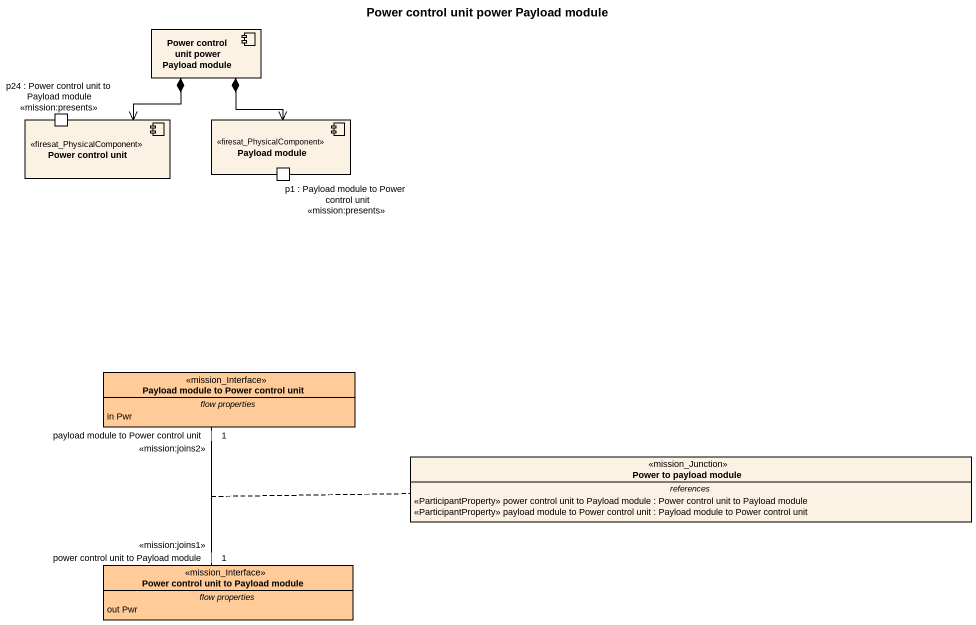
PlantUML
@startuml
title Power control unit power Payload module
allowmixing
hide circle
hide empty members
component "Power control unit power Payload module" as Power_control_unit_power
component "Power control unit" as Power_control_unit <<firesat_PhysicalComponent>> {
  port "p24 : Power control unit to Payload module <<mission:presents>>" as p24_Power_control_unit_to
}
component "Payload module" as Payload_module <<firesat_PhysicalComponent>> {
  port "p1 : Payload module to Power control unit <<mission:presents>>" as p1_Payload_module_to_Power
}
class "Payload module to Power control unit" as Payload_module_to_Power <<mission_Interface>> #FFCC99 {
  -- flow properties --
  in Pwr
}
class "Power to payload module" as Power_to_payload_module <<mission_Junction>> {
  -- references --
  <<ParticipantProperty>> power control unit to Payload module : Power control unit to Payload module
  <<ParticipantProperty>> payload module to Power control unit : Payload module to Power control unit
}
class "Power control unit to Payload module" as Power_control_unit_to <<mission_Interface>> #FFCC99 {
  -- flow properties --
  out Pwr
}
Power_control_unit_power *--> Power_control_unit
Power_control_unit_power *--> Payload_module
Payload_module_to_Power "1\npayload module to Power control unit\n<<mission:joins2>>" -- "1\npower control unit to Payload module\n<<mission:joins1>>" Power_control_unit_to
(Payload_module_to_Power, Power_control_unit_to) .. Power_to_payload_module
@enduml
